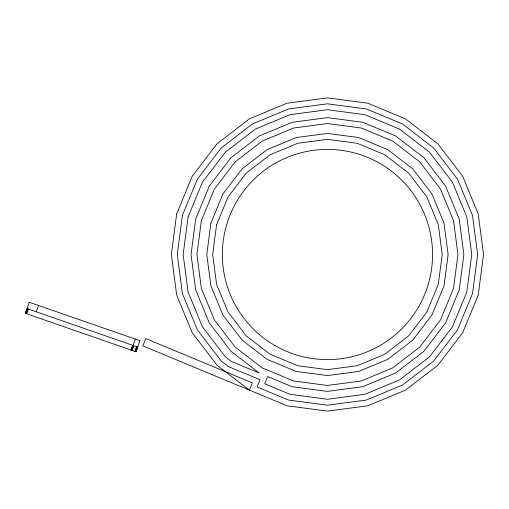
<?xml version="1.0" encoding="UTF-8"?>
<svg xmlns="http://www.w3.org/2000/svg" width="509" height="509" viewBox="0 0 509 509"><rect width="100%" height="100%" fill="white"/><g stroke="black" fill="none" stroke-linecap="round" stroke-linejoin="round"><path stroke-width="0.76" d="M25.526 313.379L27.123 308.607L137.71 347.023M25.596 313.404L27.238 308.645M25.679 313.429L27.321 308.67M25.781 313.468L27.422 308.708M25.889 313.506L27.531 308.747M26.016 313.55L27.658 308.791M26.15 313.595L27.791 308.836M26.296 313.646L27.938 308.887M26.443 313.697L28.084 308.938M26.595 313.748L28.237 308.988M36.298 311.794L38.493 305.451M131.131 350.065L132.773 345.312M131.227 350.103L132.779 345.312M131.297 350.122L132.938 345.369M131.386 350.154L133.034 345.401M131.494 350.192L135.292 339.083M131.621 350.237L133.263 345.477M131.755 350.281L133.396 345.528M131.901 350.332L133.543 345.579M132.047 350.389L133.695 345.63M134.993 351.407L136.635 346.648M135.139 351.458L136.781 346.705M135.292 351.509L136.934 346.756M135.432 351.56L137.074 346.801M135.559 351.604L137.201 346.852M135.68 351.649L137.322 346.89M135.788 351.687L137.43 346.928M135.878 351.719L137.519 346.96M136.011 351.764L137.595 346.985M176.668 213.965L171.348 254.5L176.668 295.035L192.262 332.81L217.069 365.246L249.397 390.136L252.381 382.902L145.816 338.612L142.825 345.846L287.044 405.781L327.446 411.119L367.848 405.781L405.501 390.136L437.829 365.246L462.636 332.81L478.231 295.035L483.55 254.5L478.231 213.965L462.636 176.19L437.829 143.754L405.501 118.864L367.848 103.219L327.446 97.881L287.044 103.219L249.397 118.864L217.069 143.754L192.262 176.19L176.668 213.965M182.368 215.498L177.253 254.5L182.368 293.502L197.371 329.845L221.243 361.059L228.426 366.588L260.035 379.72L257.045 386.955L288.578 400.061L327.446 405.196L366.321 400.061L402.549 385.008L433.655 361.059L457.521 329.845L472.53 293.502L477.646 254.5L472.53 215.498L457.521 179.155L433.655 147.941L402.549 123.992L366.321 108.939L327.446 103.804L288.578 108.939L252.349 123.992L221.243 147.941L197.371 179.155L182.368 215.498M188.069 217.031L183.157 254.5L188.069 291.969L202.487 326.886L225.417 356.866L231.379 361.454L259.24 373.033L230.984 351.286L209.307 322.935L195.679 289.926L191.028 254.5L195.679 219.074L209.307 186.065L230.984 157.714L259.24 135.967L292.141 122.294L327.446 117.63L362.758 122.294L395.658 135.967L423.914 157.714L445.591 186.065L459.22 219.074L463.871 254.5L459.22 289.926L445.591 322.935L423.914 351.286L395.658 373.033L362.758 386.706L327.446 391.37L292.141 386.706L267.683 376.545L264.693 383.78L290.105 394.335L327.446 399.272L364.794 394.335L399.597 379.873L429.481 356.866L452.412 326.886L466.823 291.969L471.741 254.5L466.823 217.031L452.412 182.114L429.481 152.134L399.597 129.127L364.794 114.665L327.446 109.728L290.105 114.665L255.302 129.127L225.417 152.134L202.487 182.114L188.069 217.031M201.379 220.607L196.932 254.5L201.379 288.393L214.416 319.976L235.158 347.093L262.192 367.905L293.668 380.986L327.446 385.447L361.231 380.986L392.706 367.905L419.734 347.093L440.476 319.976L453.519 288.393L457.966 254.5L453.519 220.607L440.476 189.024L419.734 161.907L392.706 141.095L361.231 128.013L327.446 123.553L293.668 128.013L262.192 141.095L235.158 161.907L214.416 189.024L201.379 220.607M210.885 223.165L206.775 254.5L210.885 285.835L222.942 315.039L242.119 340.114L267.11 359.354L296.213 371.449L327.446 375.578L358.68 371.449L387.788 359.354L412.78 340.114L431.956 315.039L444.013 285.835L448.124 254.5L444.013 223.165L431.956 193.961L412.78 168.886L387.788 149.646L358.68 137.551L327.446 133.422L296.213 137.551L267.11 149.646L242.119 168.886L222.942 193.961L210.885 223.165M216.586 224.698L212.679 254.5L216.586 284.302L228.051 312.074L246.292 335.927L270.063 354.226L297.746 365.729L327.446 369.649L357.153 365.729L384.836 354.226L408.606 335.927L426.841 312.074L438.306 284.302L442.219 254.5L438.306 224.698L426.841 196.926L408.606 173.073L384.836 154.774L357.153 143.271L327.446 139.351L297.746 143.271L270.063 154.774L246.292 173.073L228.051 196.926L216.586 224.698M29.274 302.251L25.45 313.353L136.062 351.783L139.905 340.686L29.274 302.251M274.898 345.522A105.108 105.108 0 0 0 432.555 254.5A105.108 105.108 0 0 0 274.898 163.478A105.108 105.108 0 0 0 274.898 345.522"/></g></svg>
